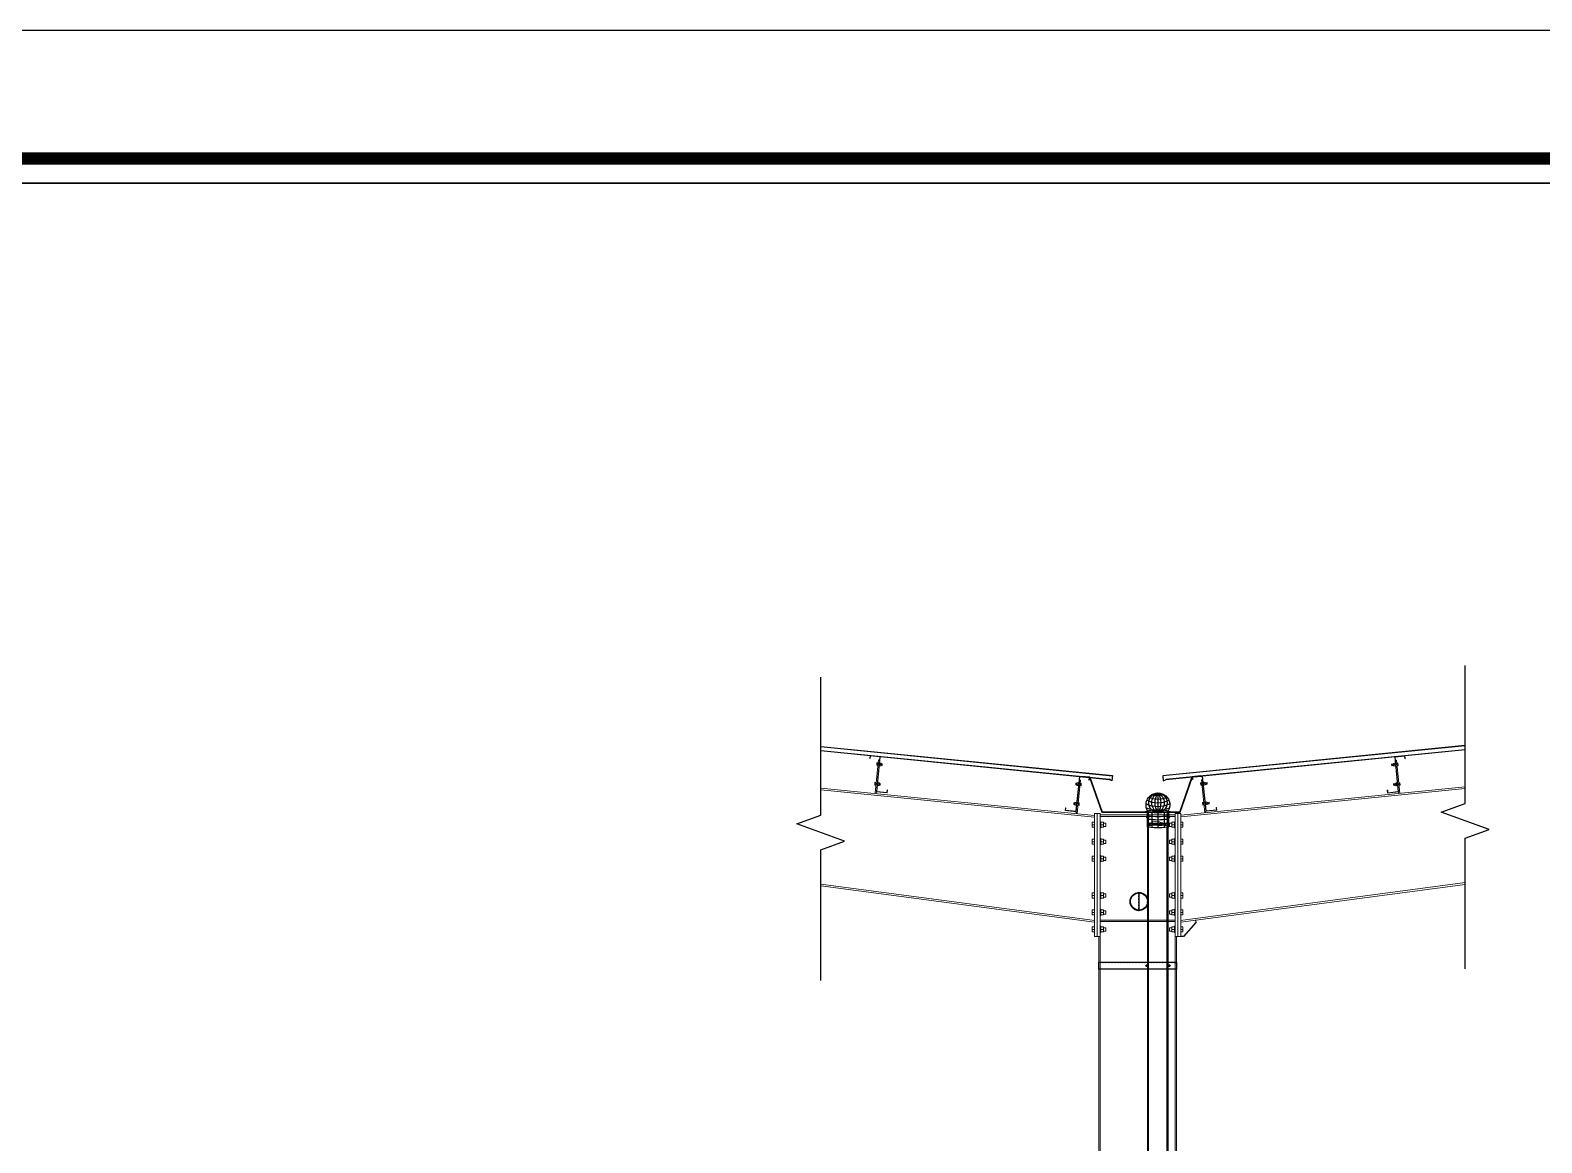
# Model space of a CAD drawing. Header units: inches. Extents: x 1359 to 46357, y -3807 to 191.
# Drawn here: x 24066.3 to 24173.2, y -768 to -689.3 of the extents above; entities that cross this region are included whole.
import ezdxf
from ezdxf.enums import TextEntityAlignment as Align

# ---------------------------------------------------------------- set-up
doc = ezdxf.new("R2010")
doc.units = ezdxf.units.IN
doc.header["$MEASUREMENT"] = 0
doc.linetypes.add('DASHED2', pattern=[9.525, 6.35, -3.175])
doc.linetypes.add('HIDDEN', pattern=[0.375, 0.25, -0.125])
for name, color, linetype in [('2', 2, 'Continuous'), ('3', 3, 'Continuous'), ('CAUTAO', 7, 'Continuous'), ('DASHED', 8, 'DASHED2'), ('DOWNPOUT', 52, 'Continuous'), ('flashing', 6, 'Continuous'), ('ROOFING', 4, 'Continuous'), ('STRUCTURE', 1, 'Continuous')]:
    doc.layers.add(name, color=color, linetype=linetype)
for name, color, linetype, lineweight in [('Bolt', 1, 'Continuous', 0), ('Part', 1, 'Continuous', 0), ('S-STEEL-BEAM', 3, 'Continuous', 0)]:
    doc.layers.add(name, color=color, linetype=linetype, lineweight=lineweight)
doc.styles.add('ST4', font='VHARIALN.TTF')
pattern_1 = [(135, (20743.3440394, 1322.205646), (0.00265165043, 0.00265165043), [])]

# ---------------------------------------------------------------- blocks, each defined once
blk = doc.blocks.new('A2SBCVN-D')
at = {"layer": '2', "color": 157, "linetype": 'Continuous'}
blk.add_lwpolyline([(0, 420), (594, 420), (594, 0), (0, 0)], close=True, dxfattribs=at)
at = {"layer": '2', "color": 167, "linetype": 'Continuous', "const_width": 0.871}
blk.add_lwpolyline([(10.59, 9.07), (583.41, 9.07), (583.41, 410.93), (10.59, 410.93)], close=True, dxfattribs=at)
at = {"layer": '2', "color": 147, "linetype": 'Continuous'}
blk.add_lwpolyline([(12.33, 10.81), (581.67, 10.81), (581.67, 409.19), (12.33, 409.19)], close=True, dxfattribs=at)
at = {"layer": '3', "ltscale": 0.5, "style": 'ST4'}
for tag, p in [('TENBANVE', (551.34, 319.39)), ('STT', (569.26, 24.56))]:
    blk.add_attdef(tag, text='', height=3, dxfattribs=at).set_placement(p, align=Align.MIDDLE_CENTER)
blk = doc.blocks.new('*A477')
at = {"layer": 'S-STEEL-BEAM', "color": 2, "linetype": 'Continuous', "lineweight": 0}
for p, q in [((362.962, 335.068), (362.972, 335.167)), ((362.972, 335.167), (363.33, 335.131)), ((362.983, 335.153), (362.975, 335.066)), ((363.317, 335.12), (362.983, 335.153)), ((363.33, 335.131), (363.207, 333.9)), ((362.975, 335.066), (362.962, 335.068)), ((363.194, 333.889), (363.317, 335.12)), ((363.194, 333.889), (363.582, 333.85)), ((363.207, 333.9), (363.57, 333.864)), ((363.57, 333.864), (363.579, 333.951)), ((363.579, 333.951), (363.592, 333.949)), ((363.582, 333.85), (363.592, 333.949))]:
    blk.add_line(p, q, dxfattribs=at)
blk = doc.blocks.new('*A487')
at = {"layer": 'Bolt', "color": 7, "linetype": 'Continuous', "lineweight": 0}
for p, q in [((381.411, 334.874), (381.486, 334.881)), ((381.411, 334.874), (381.417, 334.814)), ((381.417, 334.814), (381.492, 334.822)), ((381.534, 334.904), (381.484, 334.899)), ((381.484, 334.899), (381.494, 334.804)), ((381.489, 334.852), (381.539, 334.857)), ((381.494, 334.804), (381.543, 334.809)), ((381.533, 334.916), (381.545, 334.918)), ((381.533, 334.916), (381.545, 334.797)), ((381.545, 334.797), (381.557, 334.798)), ((381.481, 334.177), (381.555, 334.185)), ((381.481, 334.177), (381.487, 334.118)), ((381.487, 334.118), (381.561, 334.125)), ((381.603, 334.207), (381.554, 334.202)), ((381.554, 334.202), (381.563, 334.108)), ((381.558, 334.155), (381.608, 334.16)), ((381.563, 334.108), (381.613, 334.113)), ((381.602, 334.22), (381.615, 334.221)), ((381.602, 334.22), (381.614, 334.1)), ((381.614, 334.1), (381.627, 334.102))]:
    blk.add_line(p, q, dxfattribs=at)
blk = doc.blocks.new('*A488')
at = {"layer": 'S-STEEL-BEAM', "color": 2, "linetype": 'Continuous', "lineweight": 0}
for p, q in [((363.266, 335.012), (363.149, 333.845)), ((363.306, 335.008), (363.266, 335.012)), ((363.189, 333.841), (363.194, 333.889))]:
    blk.add_line(p, q, dxfattribs=at)
blk = doc.blocks.new('*A489')
at = {"layer": 'Bolt', "color": 7, "linetype": 'Continuous', "lineweight": 0}
for p, q in [((374.751, 334.238), (374.764, 334.239)), ((374.763, 334.119), (374.776, 334.12)), ((374.764, 334.239), (374.776, 334.12)), ((374.765, 334.227), (374.815, 334.232)), ((374.77, 334.18), (374.82, 334.185)), ((374.775, 334.132), (374.824, 334.137)), ((374.815, 334.232), (374.824, 334.137)), ((374.817, 334.214), (374.891, 334.222)), ((374.823, 334.155), (374.897, 334.162)), ((374.897, 334.166), (374.891, 334.222)), ((374.897, 334.162), (374.897, 334.166)), ((374.821, 333.542), (374.833, 333.543)), ((374.833, 333.543), (374.845, 333.423)), ((374.835, 333.53), (374.884, 333.535)), ((374.884, 333.535), (374.894, 333.441)), ((374.833, 333.422), (374.845, 333.423)), ((374.839, 333.483), (374.889, 333.488)), ((374.844, 333.436), (374.894, 333.441)), ((374.886, 333.518), (374.961, 333.525)), ((374.892, 333.458), (374.967, 333.466)), ((374.966, 333.47), (374.961, 333.525)), ((374.967, 333.466), (374.966, 333.47))]:
    blk.add_line(p, q, dxfattribs=at)
blk = doc.blocks.new('*A490')
at = {"layer": 'Bolt', "color": 7, "linetype": 'Continuous', "lineweight": 0}
for p, q in [((381.575, 334.208), (381.614, 334.212)), ((381.577, 334.189), (381.575, 334.208)), ((381.616, 334.193), (381.577, 334.189)), ((381.577, 334.189), (381.582, 334.138)), ((381.582, 334.138), (381.621, 334.142)), ((381.582, 334.138), (381.585, 334.106)), ((381.585, 334.106), (381.624, 334.11)), ((381.613, 334.22), (381.614, 334.216)), ((381.613, 334.22), (381.615, 334.22)), ((381.614, 334.216), (381.615, 334.198)), ((381.615, 334.198), (381.618, 334.169)), ((381.618, 334.169), (381.621, 334.139)), ((381.621, 334.139), (381.624, 334.114)), ((381.624, 334.114), (381.625, 334.102)), ((381.625, 334.102), (381.627, 334.102))]:
    blk.add_line(p, q, dxfattribs=at)
blk = doc.blocks.new('*A491')
at = {"layer": 'Bolt', "color": 7, "linetype": 'Continuous', "lineweight": 0}
for p, q in [((370.251, 334.193), (370.245, 334.133)), ((370.245, 334.133), (370.28, 334.13)), ((370.251, 334.193), (370.286, 334.189)), ((370.278, 334.112), (370.288, 334.207)), ((370.278, 334.112), (370.328, 334.107)), ((370.283, 334.16), (370.333, 334.155)), ((370.288, 334.207), (370.338, 334.202)), ((370.339, 334.214), (370.327, 334.095)), ((370.327, 334.095), (370.339, 334.094)), ((370.339, 334.214), (370.351, 334.213)), ((370.393, 334.103), (370.433, 334.099)), ((370.398, 334.148), (370.437, 334.144)), ((370.402, 334.193), (370.442, 334.189)), ((370.442, 334.189), (370.433, 334.099)), ((370.182, 333.496), (370.176, 333.437)), ((370.176, 333.437), (370.211, 333.433)), ((370.182, 333.496), (370.217, 333.493)), ((370.209, 333.416), (370.218, 333.51)), ((370.209, 333.416), (370.259, 333.411)), ((370.214, 333.463), (370.263, 333.458)), ((370.218, 333.51), (370.268, 333.505)), ((370.269, 333.518), (370.257, 333.398)), ((370.257, 333.398), (370.27, 333.397)), ((370.269, 333.518), (370.282, 333.517)), ((370.324, 333.407), (370.363, 333.403)), ((370.328, 333.452), (370.367, 333.448)), ((370.332, 333.496), (370.372, 333.492)), ((370.372, 333.492), (370.363, 333.403))]:
    blk.add_line(p, q, dxfattribs=at)
blk = doc.blocks.new('*A495')
at = {"layer": 'S-STEEL-BEAM', "color": 2, "linetype": 'Continuous', "lineweight": 0}
for p, q in [((370.296, 333.131), (370.413, 334.297)), ((370.373, 334.301), (370.413, 334.297)), ((370.256, 333.135), (370.261, 333.182))]:
    blk.add_line(p, q, dxfattribs=at)
blk = doc.blocks.new('*A497')
at = {"layer": 'Bolt', "color": 7, "linetype": 'Continuous', "lineweight": 0}
for p, q in [((363.207, 334.822), (363.216, 334.912)), ((363.246, 334.818), (363.207, 334.822)), ((363.211, 334.867), (363.251, 334.863)), ((363.216, 334.912), (363.255, 334.908)), ((363.297, 334.798), (363.31, 334.797)), ((363.309, 334.917), (363.321, 334.916)), ((363.321, 334.916), (363.31, 334.797)), ((363.311, 334.809), (363.361, 334.804)), ((363.315, 334.856), (363.365, 334.851)), ((363.37, 334.899), (363.32, 334.904)), ((363.361, 334.804), (363.37, 334.899)), ((363.362, 334.822), (363.397, 334.818)), ((363.368, 334.881), (363.403, 334.878)), ((363.397, 334.822), (363.403, 334.878)), ((363.397, 334.818), (363.397, 334.822)), ((363.137, 334.125), (363.146, 334.215)), ((363.177, 334.122), (363.137, 334.125)), ((363.142, 334.17), (363.181, 334.166)), ((363.146, 334.215), (363.186, 334.211)), ((363.227, 334.101), (363.24, 334.1)), ((363.239, 334.221), (363.252, 334.22)), ((363.252, 334.22), (363.24, 334.1)), ((363.241, 334.113), (363.291, 334.108)), ((363.246, 334.16), (363.296, 334.155)), ((363.3, 334.202), (363.251, 334.207)), ((363.291, 334.108), (363.3, 334.202)), ((363.293, 334.125), (363.327, 334.122)), ((363.299, 334.185), (363.333, 334.181)), ((363.327, 334.122), (363.328, 334.126)), ((363.328, 334.126), (363.333, 334.181))]:
    blk.add_line(p, q, dxfattribs=at)
blk = doc.blocks.new('*A502')
at = {"layer": 'Bolt', "color": 7, "linetype": 'Continuous', "lineweight": 0}
for p, q in [((381.451, 334.878), (381.486, 334.881)), ((381.451, 334.878), (381.457, 334.818)), ((381.457, 334.818), (381.492, 334.822)), ((381.484, 334.899), (381.534, 334.904)), ((381.494, 334.804), (381.484, 334.899)), ((381.489, 334.852), (381.539, 334.857)), ((381.494, 334.804), (381.543, 334.809)), ((381.533, 334.916), (381.545, 334.918)), ((381.533, 334.916), (381.545, 334.797)), ((381.545, 334.797), (381.557, 334.798)), ((381.599, 334.908), (381.638, 334.912)), ((381.603, 334.863), (381.643, 334.867)), ((381.608, 334.818), (381.647, 334.822)), ((381.638, 334.912), (381.647, 334.822)), ((381.521, 334.181), (381.555, 334.185)), ((381.521, 334.181), (381.527, 334.122)), ((381.527, 334.122), (381.561, 334.125)), ((381.554, 334.202), (381.603, 334.207)), ((381.563, 334.108), (381.554, 334.202)), ((381.558, 334.155), (381.608, 334.16)), ((381.563, 334.108), (381.613, 334.113)), ((381.602, 334.22), (381.615, 334.221)), ((381.602, 334.22), (381.614, 334.1)), ((381.614, 334.1), (381.627, 334.102)), ((381.668, 334.211), (381.708, 334.215)), ((381.673, 334.166), (381.712, 334.17)), ((381.677, 334.122), (381.717, 334.126)), ((381.708, 334.215), (381.717, 334.126))]:
    blk.add_line(p, q, dxfattribs=at)
blk = doc.blocks.new('*A504')
at = {"layer": 'Bolt', "color": 7, "linetype": 'Continuous', "lineweight": 0}
for p, q in [((373.558, 332.779), (373.558, 332.659)), ((373.558, 332.779), (373.643, 332.779)), ((373.558, 332.659), (373.643, 332.659)), ((373.643, 332.809), (373.643, 332.629)), ((373.643, 332.809), (373.738, 332.809)), ((373.643, 332.719), (373.738, 332.719)), ((373.643, 332.629), (373.738, 332.629)), ((373.738, 332.829), (373.738, 332.609)), ((373.738, 332.829), (373.758, 332.829)), ((373.738, 332.609), (373.758, 332.609)), ((373.958, 332.809), (374.037, 332.809)), ((373.958, 332.719), (374.037, 332.719)), ((373.958, 332.629), (374.037, 332.629)), ((374.037, 332.809), (374.037, 332.629)), ((373.558, 332.179), (373.558, 332.059)), ((373.558, 332.179), (373.643, 332.179)), ((373.558, 332.059), (373.643, 332.059)), ((373.643, 332.209), (373.643, 332.029)), ((373.643, 332.209), (373.738, 332.209)), ((373.643, 332.119), (373.738, 332.119)), ((373.643, 332.029), (373.738, 332.029)), ((373.738, 332.229), (373.738, 332.009)), ((373.738, 332.229), (373.758, 332.229)), ((373.738, 332.009), (373.758, 332.009)), ((373.958, 332.209), (374.037, 332.209)), ((373.958, 332.119), (374.037, 332.119)), ((373.958, 332.029), (374.037, 332.029)), ((374.037, 332.209), (374.037, 332.029)), ((373.558, 331.579), (373.558, 331.459)), ((373.558, 331.579), (373.643, 331.579)), ((373.558, 331.459), (373.643, 331.459)), ((373.643, 331.609), (373.643, 331.429)), ((373.643, 331.609), (373.738, 331.609)), ((373.643, 331.519), (373.738, 331.519)), ((373.643, 331.429), (373.738, 331.429)), ((373.738, 331.629), (373.738, 331.409)), ((373.738, 331.629), (373.758, 331.629)), ((373.738, 331.409), (373.758, 331.409)), ((373.958, 331.609), (374.037, 331.609)), ((373.958, 331.519), (374.037, 331.519)), ((373.958, 331.429), (374.037, 331.429)), ((374.037, 331.609), (374.037, 331.429)), ((373.738, 330.329), (373.738, 330.109)), ((373.738, 330.329), (373.758, 330.329)), ((373.558, 330.279), (373.558, 330.159)), ((373.558, 330.279), (373.643, 330.279)), ((373.558, 330.159), (373.643, 330.159)), ((373.643, 330.309), (373.643, 330.129)), ((373.643, 330.309), (373.738, 330.309)), ((373.643, 330.219), (373.738, 330.219)), ((373.643, 330.129), (373.738, 330.129)), ((373.738, 330.109), (373.758, 330.109)), ((373.958, 330.309), (374.037, 330.309)), ((373.958, 330.219), (374.037, 330.219)), ((373.958, 330.129), (374.037, 330.129)), ((374.037, 330.309), (374.037, 330.129)), ((373.558, 329.679), (373.558, 329.559)), ((373.558, 329.679), (373.643, 329.679)), ((373.558, 329.559), (373.643, 329.559)), ((373.643, 329.709), (373.643, 329.529)), ((373.643, 329.709), (373.738, 329.709)), ((373.643, 329.619), (373.738, 329.619)), ((373.643, 329.529), (373.738, 329.529)), ((373.738, 329.729), (373.738, 329.509)), ((373.738, 329.729), (373.758, 329.729)), ((373.738, 329.509), (373.758, 329.509)), ((373.958, 329.709), (374.037, 329.709)), ((373.958, 329.619), (374.037, 329.619)), ((373.958, 329.529), (374.037, 329.529)), ((374.037, 329.709), (374.037, 329.529)), ((373.558, 329.079), (373.558, 328.959)), ((373.558, 329.079), (373.643, 329.079)), ((373.558, 328.959), (373.643, 328.959)), ((373.643, 329.109), (373.643, 328.929)), ((373.643, 329.109), (373.738, 329.109)), ((373.643, 329.019), (373.738, 329.019)), ((373.643, 328.929), (373.738, 328.929)), ((373.738, 329.129), (373.738, 328.909)), ((373.738, 329.129), (373.758, 329.129)), ((373.738, 328.909), (373.758, 328.909)), ((373.958, 329.109), (374.037, 329.109)), ((373.958, 329.019), (374.037, 329.019)), ((373.958, 328.929), (374.037, 328.929)), ((374.037, 329.109), (374.037, 328.929))]:
    blk.add_line(p, q, dxfattribs=at)
blk = doc.blocks.new('*A505')
at = {"layer": 'S-STEEL-BEAM', "color": 2, "linetype": 'Continuous', "lineweight": 0}
for p, q in [((373.758, 333.065), (371.108, 333.065)), ((371.108, 333.065), (371.108, 333.015)), ((373.758, 333.015), (371.108, 333.015)), ((373.758, 333.065), (373.758, 333.015))]:
    blk.add_line(p, q, dxfattribs=at)
blk = doc.blocks.new('*A506')
at = {"layer": 'S-STEEL-BEAM', "color": 2, "linetype": 'Continuous', "lineweight": 0}
for p, q in [((374.73, 334.326), (374.69, 334.322)), ((374.69, 334.322), (374.807, 333.154)), ((374.847, 333.158), (374.842, 333.207))]:
    blk.add_line(p, q, dxfattribs=at)
blk = doc.blocks.new('*A507')
at = {"layer": 'Bolt', "color": 7, "linetype": 'Continuous', "lineweight": 0}
for p, q in [((374.661, 334.214), (374.701, 334.218)), ((374.67, 334.124), (374.661, 334.214)), ((374.666, 334.169), (374.705, 334.173)), ((374.71, 334.128), (374.67, 334.124)), ((374.751, 334.238), (374.764, 334.239)), ((374.763, 334.119), (374.776, 334.12)), ((374.764, 334.239), (374.776, 334.12)), ((374.815, 334.232), (374.765, 334.227)), ((374.77, 334.18), (374.82, 334.185)), ((374.775, 334.132), (374.824, 334.137)), ((374.824, 334.137), (374.815, 334.232)), ((374.817, 334.214), (374.851, 334.218)), ((374.823, 334.155), (374.857, 334.158)), ((374.857, 334.162), (374.851, 334.218)), ((374.857, 334.158), (374.857, 334.162)), ((374.821, 333.542), (374.833, 333.543)), ((374.833, 333.543), (374.845, 333.423)), ((374.884, 333.535), (374.835, 333.53)), ((374.894, 333.441), (374.884, 333.535)), ((374.731, 333.517), (374.77, 333.521)), ((374.74, 333.428), (374.731, 333.517)), ((374.735, 333.473), (374.775, 333.477)), ((374.779, 333.432), (374.74, 333.428)), ((374.833, 333.422), (374.845, 333.423)), ((374.839, 333.483), (374.889, 333.488)), ((374.844, 333.436), (374.894, 333.441)), ((374.886, 333.518), (374.921, 333.521)), ((374.892, 333.458), (374.927, 333.462)), ((374.927, 333.466), (374.921, 333.521)), ((374.927, 333.462), (374.927, 333.466))]:
    blk.add_line(p, q, dxfattribs=at)
blk = doc.blocks.new('*A508')
at = {"layer": 'S-STEEL-BEAM', "color": 2, "linetype": 'Continuous', "lineweight": 0}
for p, q in [((373.858, 328.769), (373.858, 333.119)), ((373.858, 333.119), (373.958, 333.119)), ((373.958, 328.769), (373.958, 333.119)), ((373.858, 328.769), (373.958, 328.769))]:
    blk.add_line(p, q, dxfattribs=at)
blk = doc.blocks.new('*A509')
at = {"layer": 'S-STEEL-BEAM', "color": 2, "linetype": 'Continuous', "lineweight": 0}
for p, q in [((371.008, 328.769), (371.008, 333.119)), ((371.008, 333.119), (371.108, 333.119)), ((371.108, 328.769), (371.108, 333.119)), ((371.008, 328.769), (371.108, 328.769))]:
    blk.add_line(p, q, dxfattribs=at)
blk = doc.blocks.new('*A510')
at = {"layer": 'Bolt', "color": 7, "linetype": 'Continuous', "lineweight": 0}
for p, q in [((370.829, 332.809), (370.908, 332.809)), ((370.829, 332.809), (370.829, 332.629)), ((370.829, 332.719), (370.908, 332.719)), ((370.829, 332.629), (370.908, 332.629)), ((371.108, 332.829), (371.128, 332.829)), ((371.108, 332.609), (371.128, 332.609)), ((371.128, 332.829), (371.128, 332.609)), ((371.128, 332.809), (371.223, 332.809)), ((371.128, 332.719), (371.223, 332.719)), ((371.223, 332.629), (371.128, 332.629)), ((371.223, 332.809), (371.223, 332.629)), ((371.223, 332.779), (371.308, 332.779)), ((371.223, 332.659), (371.308, 332.659)), ((371.308, 332.779), (371.308, 332.659)), ((370.829, 332.209), (370.908, 332.209)), ((370.829, 332.209), (370.829, 332.029)), ((370.829, 332.119), (370.908, 332.119)), ((370.829, 332.029), (370.908, 332.029)), ((371.108, 332.229), (371.128, 332.229)), ((371.108, 332.009), (371.128, 332.009)), ((371.128, 332.229), (371.128, 332.009)), ((371.128, 332.209), (371.223, 332.209)), ((371.128, 332.119), (371.223, 332.119)), ((371.223, 332.029), (371.128, 332.029)), ((371.223, 332.209), (371.223, 332.029)), ((371.223, 332.179), (371.308, 332.179)), ((371.223, 332.059), (371.308, 332.059)), ((371.308, 332.179), (371.308, 332.059)), ((370.829, 331.609), (370.908, 331.609)), ((370.829, 331.609), (370.829, 331.429)), ((370.829, 331.519), (370.908, 331.519)), ((370.829, 331.429), (370.908, 331.429)), ((371.108, 331.629), (371.128, 331.629)), ((371.108, 331.409), (371.128, 331.409)), ((371.128, 331.629), (371.128, 331.409)), ((371.128, 331.609), (371.223, 331.609)), ((371.128, 331.519), (371.223, 331.519)), ((371.223, 331.429), (371.128, 331.429)), ((371.223, 331.609), (371.223, 331.429)), ((371.223, 331.579), (371.308, 331.579)), ((371.223, 331.459), (371.308, 331.459)), ((371.308, 331.579), (371.308, 331.459)), ((371.108, 330.329), (371.128, 330.329)), ((371.128, 330.329), (371.128, 330.109)), ((370.829, 330.309), (370.908, 330.309)), ((370.829, 330.309), (370.829, 330.129)), ((370.829, 330.219), (370.908, 330.219)), ((370.829, 330.129), (370.908, 330.129)), ((371.108, 330.109), (371.128, 330.109)), ((371.128, 330.309), (371.223, 330.309)), ((371.128, 330.219), (371.223, 330.219)), ((371.223, 330.129), (371.128, 330.129)), ((371.223, 330.309), (371.223, 330.129)), ((371.223, 330.279), (371.308, 330.279)), ((371.223, 330.159), (371.308, 330.159)), ((371.308, 330.279), (371.308, 330.159)), ((370.829, 329.709), (370.908, 329.709)), ((370.829, 329.709), (370.829, 329.529)), ((370.829, 329.619), (370.908, 329.619)), ((370.829, 329.529), (370.908, 329.529)), ((371.108, 329.729), (371.128, 329.729)), ((371.108, 329.509), (371.128, 329.509)), ((371.128, 329.729), (371.128, 329.509)), ((371.128, 329.709), (371.223, 329.709)), ((371.128, 329.619), (371.223, 329.619)), ((371.223, 329.529), (371.128, 329.529)), ((371.223, 329.709), (371.223, 329.529)), ((371.223, 329.679), (371.308, 329.679)), ((371.223, 329.559), (371.308, 329.559)), ((371.308, 329.679), (371.308, 329.559)), ((370.829, 329.109), (370.908, 329.109)), ((370.829, 329.109), (370.829, 328.929)), ((370.829, 329.019), (370.908, 329.019)), ((370.829, 328.929), (370.908, 328.929)), ((371.108, 329.129), (371.128, 329.129)), ((371.108, 328.909), (371.128, 328.909)), ((371.128, 329.129), (371.128, 328.909)), ((371.128, 329.109), (371.223, 329.109)), ((371.128, 329.019), (371.223, 329.019)), ((371.223, 328.929), (371.128, 328.929)), ((371.223, 329.109), (371.223, 328.929)), ((371.223, 329.079), (371.308, 329.079)), ((371.223, 328.959), (371.308, 328.959)), ((371.308, 329.079), (371.308, 328.959))]:
    blk.add_line(p, q, dxfattribs=at)
blk = doc.blocks.new('*A512')
at = {"layer": 'S-STEEL-BEAM', "color": 2, "linetype": 'Continuous', "lineweight": 0}
for p, q in [((370.908, 328.769), (370.908, 333.119)), ((370.908, 333.119), (371.008, 333.119)), ((371.008, 328.769), (371.008, 333.119)), ((370.908, 328.769), (371.008, 328.769))]:
    blk.add_line(p, q, dxfattribs=at)
blk = doc.blocks.new('*A516')
at = {"layer": 'S-STEEL-BEAM', "color": 2, "linetype": 'Continuous', "lineweight": 0}
for p, q in [((381.548, 335.008), (381.588, 335.012)), ((381.705, 333.844), (381.588, 335.012)), ((381.665, 333.84), (381.66, 333.889))]:
    blk.add_line(p, q, dxfattribs=at)
blk = doc.blocks.new('*A520')
at = {"layer": 'S-STEEL-BEAM', "color": 2, "linetype": 'Continuous', "lineweight": 0}
for p, q in [((373.808, 328.769), (373.758, 328.769)), ((373.758, 328.769), (373.758, 316.326)), ((373.808, 328.769), (373.808, 316.326)), ((373.808, 316.326), (373.758, 316.326))]:
    blk.add_line(p, q, dxfattribs=at)
blk = doc.blocks.new('*A521')
at = {"layer": 'S-STEEL-BEAM', "color": 2, "linetype": 'Continuous', "lineweight": 0}
for p, q in [((370.25, 333.196), (370.373, 334.427)), ((370.261, 333.182), (370.384, 334.413)), ((370.373, 334.427), (370.731, 334.391)), ((370.717, 334.38), (370.384, 334.413)), ((370.709, 334.293), (370.717, 334.38)), ((370.721, 334.292), (370.709, 334.293)), ((370.731, 334.391), (370.721, 334.292)), ((369.873, 333.221), (369.883, 333.32)), ((370.261, 333.182), (369.873, 333.221)), ((369.883, 333.32), (369.895, 333.319)), ((369.895, 333.319), (369.886, 333.232)), ((369.886, 333.232), (370.25, 333.196))]:
    blk.add_line(p, q, dxfattribs=at)
blk = doc.blocks.new('*A523')
at = {"layer": 'S-STEEL-BEAM', "color": 2, "linetype": 'Continuous', "lineweight": 0}
for p, q in [((373.758, 328.769), (373.758, 333.119)), ((373.758, 333.119), (373.858, 333.119)), ((373.858, 328.769), (373.858, 333.119)), ((373.758, 328.769), (373.858, 328.769))]:
    blk.add_line(p, q, dxfattribs=at)
blk = doc.blocks.new('*A527')
at = {"layer": 'S-STEEL-BEAM', "color": 2, "linetype": 'Continuous', "lineweight": 0}
for p, q in [((371.108, 329.3), (371.108, 329.35)), ((371.108, 329.35), (373.758, 329.35)), ((371.108, 329.3), (373.758, 329.3)), ((373.758, 329.3), (373.758, 329.35))]:
    blk.add_line(p, q, dxfattribs=at)
blk = doc.blocks.new('*A530')
at = {"layer": 'S-STEEL-BEAM', "color": 2, "linetype": 'Continuous', "lineweight": 0}
for p, q in [((381.524, 335.131), (381.882, 335.167)), ((381.647, 333.9), (381.524, 335.131)), ((381.871, 335.154), (381.537, 335.12)), ((381.879, 335.067), (381.871, 335.154)), ((381.882, 335.167), (381.892, 335.068)), ((381.66, 333.889), (381.537, 335.12)), ((381.892, 335.068), (381.879, 335.067)), ((381.262, 333.95), (381.275, 333.951)), ((381.272, 333.85), (381.262, 333.95)), ((381.66, 333.889), (381.272, 333.85)), ((381.275, 333.951), (381.284, 333.864)), ((381.284, 333.864), (381.647, 333.9))]:
    blk.add_line(p, q, dxfattribs=at)
blk = doc.blocks.new('*A536')
at = {"layer": 'S-STEEL-BEAM', "color": 2, "linetype": 'Continuous', "lineweight": 0}
for p, q in [((371.108, 328.769), (371.058, 328.769)), ((371.058, 328.769), (371.058, 316.326)), ((371.108, 328.769), (371.108, 316.326)), ((371.108, 316.326), (371.058, 316.326))]:
    blk.add_line(p, q, dxfattribs=at)
blk = doc.blocks.new('*A539')
at = {"layer": 'S-STEEL-BEAM', "color": 2, "linetype": 'Continuous', "lineweight": 0}
for p, q in [((374.728, 334.452), (374.37, 334.416)), ((374.37, 334.416), (374.38, 334.317)), ((374.38, 334.317), (374.39, 334.317)), ((374.381, 334.408), (374.72, 334.441)), ((374.39, 334.317), (374.381, 334.408)), ((374.72, 334.441), (374.843, 333.207)), ((374.852, 333.218), (374.728, 334.452)), ((374.843, 333.207), (375.231, 333.246)), ((375.221, 333.254), (374.852, 333.218)), ((375.222, 333.345), (375.212, 333.345)), ((375.212, 333.345), (375.221, 333.254)), ((375.231, 333.246), (375.222, 333.345))]:
    blk.add_line(p, q, dxfattribs=at)
blk = doc.blocks.new('*A541')
at = {"layer": 'S-STEEL-BEAM', "color": 2, "linetype": 'Continuous', "lineweight": 0}
for p, q in [((381.883, 335.167), (381.525, 335.132)), ((381.525, 335.132), (381.649, 333.897)), ((381.535, 335.123), (381.875, 335.157)), ((381.875, 335.157), (381.884, 335.067)), ((381.893, 335.068), (381.883, 335.167)), ((381.659, 333.889), (381.535, 335.123)), ((381.884, 335.067), (381.893, 335.068)), ((381.27, 333.95), (381.261, 333.949)), ((381.261, 333.949), (381.271, 333.85)), ((381.279, 333.86), (381.27, 333.95)), ((381.271, 333.85), (381.659, 333.889)), ((381.649, 333.897), (381.279, 333.86))]:
    blk.add_line(p, q, dxfattribs=at)
blk = doc.blocks.new('D90-90')
at = {"layer": 'ROOFING', "color": 254}
for p, q in [((-296909.8, -76158.4), (-296964.3, -76158.4)), ((-296909.8, -76158.4), (-296909.8, -76256.9)), ((-297059.3, -76253.4), (-297059.3, -76307.9)), ((-296909.8, -76256.9), (-296960.8, -76256.9)), ((-296960.8, -76256.9), (-296960.8, -76307.9)), ((-297059.3, -76307.9), (-296960.8, -76307.9))]:
    blk.add_line(p, q, dxfattribs=at)
at = {"layer": 'ROOFING', "color": 254, "linetype": 'HIDDEN'}
for p, q in [((-296909.8, -76160.6), (-296964.3, -76160.6)), ((-296959.7, -76254.7), (-296959.7, -76160.6)), ((-297057.1, -76253.4), (-297057.1, -76307.9)), ((-296963, -76257.5), (-297057.1, -76257.5)), ((-296909.8, -76254.7), (-296963, -76254.7)), ((-296963, -76254.7), (-296963, -76307.9))]:
    blk.add_line(p, q, dxfattribs=at)
at = {"layer": 'ROOFING', "color": 254}
blk.add_arc((-296964.3, -76253.4), 95, 90, 180, dxfattribs=at)
at = {"layer": 'ROOFING', "color": 254, "linetype": 'HIDDEN'}
blk.add_arc((-296964.3, -76253.4), 92.8, 90, 180, dxfattribs=at)
blk = doc.blocks.new('PHEU THU NUOC')
at = {"color": 8}
blk.add_line((312268.7, -34593.7), (312298.1, -34593.7), dxfattribs=at)
for points in [[(312268.7, -34613.6), (312268.7, -34593.7), (312264, -34593.7), (312264, -34593.9), (312268.4, -34593.9), (312268.4, -34613.9)], [(312298.1, -34611.7), (312298.1, -34593.7), (312301.7, -34593.7), (312301.7, -34593.9), (312298.3, -34593.9), (312298.3, -34611.8)]]:
    blk.add_lwpolyline(points, dxfattribs=at)
blk.add_open_spline([(312268.4, -34613.9), (312273.1, -34608.5), (312281.2, -34607.7), (312290.8, -34610.5), (312296.7, -34611.3), (312298.3, -34611.5)], degree=3, knots=[0, 0, 0, 0, 20.015853, 34.788778, 40.675458, 40.675458, 40.675458, 40.675458], dxfattribs=at)
blk.add_spline([(312298.3, -34611.5), (312285.7, -34614.5), (312279.2, -34613.8), (312268.4, -34613.9)], degree=3, dxfattribs=at)
blk = doc.blocks.new('Short_Self_drilling')
at = {"layer": 'STRUCTURE', "color": 1, "linetype": 'Continuous'}
for p, q in [((6, 2), (-6, 2)), ((5, 4), (-5, 4)), ((-3, 3), (-5, 3)), ((3, 7), (-3, 7)), ((-3, 4), (-3, 7)), ((3, 3), (-3, 3)), ((-2, 3), (-2, 3)), ((6, 0), (0, 0)), ((2, 3), (2, 3)), ((2, -1), (2, 0)), ((3, 4), (3, 7)), ((5, 3), (3, 3)), ((3, -1), (-3, 0)), ((3, -3), (-3, -2)), ((3, -4), (-3, -3)), ((3, -6), (-3, -5)), ((3, -7), (-3, -6)), ((-2, -8), (-3, -8)), ((-2, -1), (-2, -1)), ((-2, -3), (-2, -2)), ((-2, -4), (-2, -4)), ((-2, -6), (-2, -5)), ((-2, -7), (-2, -7)), ((-2, -12), (-2, -8)), ((3, -9), (-1, -8)), ((2, -2), (2, -2)), ((2, -4), (2, -3)), ((2, -5), (2, -5)), ((2, -7), (2, -6)), ((2, -8), (2, -8)), ((2, -12), (2, -9))]:
    blk.add_line(p, q, dxfattribs=at)
blk.add_lwpolyline([(6, 1), (6, 2), (2, 3), (-2, 3), (-6, 2), (-6, 1)], close=True, dxfattribs=at)
for points in [[(-6, 1, -0.088869), (-6, 0), (0, 0)], [(0, 4), (0, 6, 0.338878), (-3, 6), (-3, 4)], [(3, 4), (3, 6, 0.338878), (0, 6), (0, 4)], [(0, -14), (-1, -12, -0.148657), (-1, -11), (-2, -8, -0.815006), (-1, -8, 0.150833), (-1, -9)], [(2, -12), (0, -14, -0.333596), (0, -14), (-2, -12)], [(2, -12), (2, -12, 0.52242), (1, -12), (0, -14)]]:
    blk.add_lwpolyline(points, format="xyb", dxfattribs=at)
for points in [[(3, -1), (2, -2), (-2, -1), (-3, 0), (-2, 0)], [(3, -3), (2, -3), (-2, -2), (-3, -2), (-2, -1), (2, -2), (3, -3)], [(3, -4), (2, -5), (-2, -4), (-3, -3), (-2, -3), (2, -4), (3, -4)], [(3, -6), (2, -6), (-2, -5), (-3, -5), (-2, -4), (2, -5), (3, -6)], [(3, -7), (2, -8), (-2, -7), (-3, -6), (-2, -6), (2, -7), (3, -7)], [(-2, -9), (-2, -8), (-3, -8), (-2, -7), (-2, -8)], [(-1, 0), (2, -1), (3, -1)], [(-1, -8), (2, -8), (3, -9)], [(3, -9), (2, -9), (-1, -9)]]:
    blk.add_lwpolyline(points, dxfattribs=at)
for centre, radius, start, end in [((-5, 3), 0.455, 109.7949, 250.2674), ((-3, 7), 0.429, 90.0311, 180.0311), ((3, 7), 0.429, 0.0311, 90.0311), ((5, 3), 0.435, 279.7276, 80.3347), ((10, 0), 3.74, 162.2963, 182.6103)]:
    blk.add_arc(centre, radius, start, end, dxfattribs=at)
blk = doc.blocks.new('RIVET')
at = {"color": 8}
for p, q in [((-6.3, 1.7), (-6.7, 0)), ((-6.7, 0), (-6.3, -1.7)), ((-6.3, -1.7), (-6.3, 1.7)), ((-5.7, -2.1), (-5.7, 2.1)), ((-1.5, -2), (-1.5, 2)), ((-1.5, 2), (-0.1, 2)), ((0, 2.1), (0, 3.9)), ((0, -2.1), (0, 2.1)), ((0.1, 4), (0.1, 4)), ((0.2, 3.9), (1.1, 2.2)), ((0.2, -3.9), (0.2, 3.9)), ((1.2, 1.8), (1.2, -1.8)), ((1.5, 1.1), (1.2, 1.1)), ((1.5, -1.1), (1.5, 1.1)), ((-0.1, -2), (-1.5, -2)), ((0, -3.9), (0, -2.1)), ((0.1, -4), (0.1, -4)), ((1.1, -2.2), (0.2, -3.9)), ((1.5, -1.1), (1.2, -1.1))]:
    blk.add_line(p, q, dxfattribs=at)
for centre, radius, start, end in [((-5.5, 1.1), 1.01, 101.56667, 142.23088), ((-4, -0.2), 2.84, 64.63521, 125.23685), ((-1.5, 4.7), 2.74, 240.47832, 268.3625), ((-0.1, 2.1), 0.1, 270, 0), ((0.1, 3.9), 0.1, 90, 180), ((0.1, 3.9), 0.1, 26.56505, 90), ((0.2, 1.8), 1, 0, 26.56505), ((8.6, 1), 7.12, 179.07778, 187.95176), ((9.2, -1), 7.76, 172.41501, 180.55546), ((-5.5, -1.1), 1.01, 217.76912, 258.43333), ((-4, 0.2), 2.84, 234.76315, 295.36479), ((-1.5, -4.7), 2.74, 91.6375, 119.52168), ((-0.1, -2.1), 0.1, 0, 90), ((0.1, -3.9), 0.1, 180, 270), ((0.1, -3.9), 0.1, 270, 333.43495), ((0.2, -1.8), 1, 333.43495, 0)]:
    blk.add_arc(centre, radius, start, end, dxfattribs=at)
blk = doc.blocks.new('A$C074D4DC8')
at = {"color": 9}
for p, q in [((80, 232), (80, 100)), ((13, 108), (13, 8)), ((38, 102), (38, 2)), ((122, 102), (122, 2)), ((147, 108), (147, 8)), ((80, 100), (80, 0))]:
    blk.add_line(p, q, dxfattribs=at)
for centre, radius, start, end in [((80, 152), 80, 326.5995, 213.4005), ((84, 166), 66.2, 93.6886, 266.3114), ((80, 319), 130, 241.9999, 298.0001), ((112, 166), 73.6, 116.1115, 243.8885), ((80, 319), 105, 247.6912, 292.3088), ((184, 166), 123, 147.491, 212.509), ((-24, 166), 123, 327.491, 32.509), ((48, 166), 73.6, 296.1115, 63.8885), ((76, 166), 66.2, 273.6886, 86.3114), ((80, 319), 180, 243.6718, 296.3282), ((80, 319), 205, 248.1186, 291.8814), ((80, 319), 155, 241.4707, 298.5293)]:
    blk.add_arc(centre, radius, start, end, dxfattribs=at)
for centre in [(80, 108), (80, 8)]:
    blk.add_ellipse(centre, major_axis=(-66.8, 0), ratio=0.12167, dxfattribs=at)
for centre in [(80, 80), (80, 58), (80, 32)]:
    blk.add_ellipse(centre, major_axis=(-66.8, 0), ratio=0.12167, start_param=0, end_param=3.141593, dxfattribs=at)
blk = doc.blocks.new('17')
at = {"true_color": 0xfa051e}
h = blk.add_hatch(dxfattribs=at)
h.set_pattern_fill('ANSI31', color=1, scale=0.03, style=0)
h.set_pattern_definition(pattern_1)
h.paths.add_polyline_path([(20053.205, 1209.202), (20053.205, 1209.217, 0.407309), (20052.895, 1208.9, 0.407309), (20053.205, 1208.582), (20053.205, 1208.597, -0.406967), (20052.91, 1208.9, -0.406967)])
h.paths.add_polyline_path([(20053.22, 1209.217), (20053.22, 1209.202, -0.406967), (20053.514, 1208.9, -0.406967), (20053.22, 1208.597), (20053.22, 1208.582, 0.407309), (20053.529, 1208.9, 0.407309)])
h = blk.add_hatch(dxfattribs=at)
h.set_pattern_fill('ANSI31', color=1, scale=0.03, style=0)
h.set_pattern_definition(pattern_1)
h.paths.add_polyline_path([(20053.22, 1209.217), (20053.205, 1209.217), (20053.205, 1208.582), (20053.22, 1208.582)])
at = {"true_color": 0xfb84a4}
h = blk.add_hatch(dxfattribs=at)
h.set_pattern_fill('ANSI31', color=241, scale=0.03, style=0)
h.set_pattern_definition([(45, (19215.030091, 1313.7907153), (-0.00265165043, 0.00265165043), [])])
h.paths.add_polyline_path([(20051.787, 1206.76), (20054.537, 1206.76), (20054.537, 1206.747), (20051.787, 1206.747)])
h = blk.add_hatch(dxfattribs=at)
h.set_pattern_fill('ANSI31', color=241, scale=0.03, style=0)
h.set_pattern_definition([(45, (19215.030091, 1306.2907153), (-0.00265165043, 0.00265165043), [])])
h.paths.add_polyline_path([(20051.787, 1199.26), (20054.537, 1199.26), (20054.537, 1199.247), (20051.787, 1199.247)])
h = blk.add_hatch(dxfattribs=at)
h.set_pattern_fill('ANSI31', color=241, scale=0.03, style=0)
h.set_pattern_definition([(45, (19215.030091, 1298.7907153), (-0.00265165043, 0.00265165043), [])])
h.paths.add_polyline_path([(20051.537, 1191.76), (20054.787, 1191.76), (20054.787, 1191.747), (20051.537, 1191.747)])
h = blk.add_hatch(dxfattribs=at)
h.set_pattern_fill('ANSI31', color=241, scale=0.03, style=0)
h.set_pattern_definition([(45, (19215.030091, 1291.2907153), (-0.00265165043, 0.00265165043), [])])
h.paths.add_polyline_path([(20051.537, 1184.26), (20054.787, 1184.26), (20054.787, 1184.247), (20051.537, 1184.247)])
h = blk.add_hatch(dxfattribs=at)
h.set_pattern_fill('ANSI31', color=241, scale=0.03, style=0)
h.set_pattern_definition([(45, (19215.030091, 1283.7907153), (-0.00265165043, 0.00265165043), [])])
h.paths.add_polyline_path([(20051.537, 1176.76), (20054.787, 1176.76), (20054.787, 1176.747), (20051.537, 1176.747)])
h = blk.add_hatch(dxfattribs=at)
h.set_pattern_fill('ANSI31', color=241, scale=0.03, style=0)
h.set_pattern_definition([(45, (19215.030091, 1276.2907153), (-0.00265165043, 0.00265165043), [])])
h.paths.add_polyline_path([(20051.537, 1169.26), (20054.787, 1169.26), (20054.787, 1169.247), (20051.537, 1169.247)])
h = blk.add_hatch(dxfattribs=at)
h.set_pattern_fill('ANSI31', color=241, scale=0.03, style=0)
h.set_pattern_definition([(45, (19215.030091, 1268.7907153), (-0.00265165043, 0.00265165043), [])])
h.paths.add_polyline_path([(20051.537, 1161.76), (20054.787, 1161.76), (20054.787, 1161.747), (20051.537, 1161.747)])
h = blk.add_hatch(dxfattribs=at)
h.set_pattern_fill('ANSI31', color=241, scale=0.03, style=0)
h.set_pattern_definition([(45, (19215.030091, 1261.2907153), (-0.00265165043, 0.00265165043), [])])
h.paths.add_polyline_path([(20051.537, 1154.26), (20054.787, 1154.26), (20054.787, 1154.247), (20051.537, 1154.247)])
at = {"layer": '2'}
h = blk.add_hatch(color=142, dxfattribs=at)
edge = h.paths.add_edge_path()
edge.add_arc((20054.421, 1211.887), 0.206, 483.9581, 504.4829, ccw=False)
edge.add_line((20054.306, 1212.058), (20054.253, 1212.058))
edge.add_line((20054.253, 1212.058), (20054.253, 1212.007))
h = blk.add_hatch(color=142, dxfattribs=at)
edge = h.paths.add_edge_path()
edge.add_arc((20054.421, 1211.887), 0.206, 483.9581, 504.4829, ccw=False)
edge.add_line((20054.306, 1212.058), (20054.253, 1212.058))
edge.add_line((20054.253, 1212.058), (20054.253, 1212.007))
at = {"color": 8}
for p, q in [((20053.443, 1206.632), (20053.521, 1206.632)), ((20053.482, 1206.671), (20053.482, 1206.593)), ((20054.242, 1206.632), (20054.32, 1206.632)), ((20054.281, 1206.671), (20054.281, 1206.593)), ((20053.439, 1199.132), (20053.516, 1199.132)), ((20053.478, 1199.171), (20053.478, 1199.093)), ((20054.238, 1199.132), (20054.316, 1199.132)), ((20054.277, 1199.171), (20054.277, 1199.093)), ((20053.436, 1191.632), (20053.514, 1191.632)), ((20053.475, 1191.671), (20053.475, 1191.593)), ((20054.235, 1191.632), (20054.313, 1191.632)), ((20054.274, 1191.671), (20054.274, 1191.593)), ((20053.444, 1184.132), (20053.522, 1184.132)), ((20053.483, 1184.171), (20053.483, 1184.093)), ((20054.243, 1184.132), (20054.321, 1184.132)), ((20054.282, 1184.171), (20054.282, 1184.093)), ((20053.438, 1176.632), (20053.515, 1176.632)), ((20053.477, 1176.671), (20053.477, 1176.593)), ((20054.237, 1176.632), (20054.314, 1176.632)), ((20054.276, 1176.671), (20054.276, 1176.593)), ((20053.449, 1169.132), (20053.526, 1169.132)), ((20053.487, 1169.171), (20053.487, 1169.093)), ((20054.248, 1169.132), (20054.325, 1169.132)), ((20054.286, 1169.171), (20054.286, 1169.093)), ((20053.449, 1161.632), (20053.526, 1161.632)), ((20053.487, 1161.671), (20053.487, 1161.593)), ((20054.248, 1161.632), (20054.325, 1161.632)), ((20054.286, 1161.671), (20054.286, 1161.593)), ((20053.438, 1154.132), (20053.515, 1154.132)), ((20053.477, 1154.171), (20053.477, 1154.093)), ((20054.237, 1154.132), (20054.314, 1154.132)), ((20054.276, 1154.171), (20054.276, 1154.093)), ((20048.683, 1146.794), (20048.683, 1147.696))]:
    blk.add_line(p, q, dxfattribs=at)
at = {"color": 1, "true_color": 0xfa051e}
blk.add_lwpolyline([(20053.22, 1209.217), (20053.205, 1209.217), (20053.205, 1208.582), (20053.22, 1208.582)], close=True, dxfattribs=at)
at = {"color": 241, "true_color": 0xfb84a4}
for points in [[(20051.787, 1206.76), (20054.537, 1206.76), (20054.537, 1206.511), (20051.787, 1206.511)], [(20051.787, 1206.76), (20054.537, 1206.76), (20054.537, 1206.747), (20051.787, 1206.747)], [(20051.787, 1199.26), (20054.537, 1199.26), (20054.537, 1199.011), (20051.787, 1199.011)], [(20051.787, 1199.26), (20054.537, 1199.26), (20054.537, 1199.247), (20051.787, 1199.247)], [(20051.537, 1191.76), (20054.787, 1191.76), (20054.787, 1191.511), (20051.537, 1191.511)], [(20051.537, 1191.76), (20054.787, 1191.76), (20054.787, 1191.747), (20051.537, 1191.747)], [(20051.537, 1184.26), (20054.787, 1184.26), (20054.787, 1184.011), (20051.537, 1184.011)], [(20051.537, 1184.26), (20054.787, 1184.26), (20054.787, 1184.247), (20051.537, 1184.247)], [(20051.537, 1176.76), (20054.787, 1176.76), (20054.787, 1176.511), (20051.537, 1176.511)], [(20051.537, 1176.76), (20054.787, 1176.76), (20054.787, 1176.747), (20051.537, 1176.747)], [(20051.537, 1169.26), (20054.787, 1169.26), (20054.787, 1169.011), (20051.537, 1169.011)], [(20051.537, 1169.26), (20054.787, 1169.26), (20054.787, 1169.247), (20051.537, 1169.247)], [(20051.537, 1161.76), (20054.787, 1161.76), (20054.787, 1161.511), (20051.537, 1161.511)], [(20051.537, 1161.76), (20054.787, 1161.76), (20054.787, 1161.747), (20051.537, 1161.747)], [(20051.537, 1154.26), (20054.787, 1154.26), (20054.787, 1154.011), (20051.537, 1154.011)], [(20051.537, 1154.26), (20054.787, 1154.26), (20054.787, 1154.247), (20051.537, 1154.247)]]:
    blk.add_lwpolyline(points, close=True, dxfattribs=at)
at = {"color": 1, "true_color": 0xfa051e}
for radius in [0.317, 0.302]:
    blk.add_circle((20053.212, 1208.9), radius, dxfattribs=at)
at = {"color": 8}
for centre in [(20053.482, 1206.632), (20054.281, 1206.632), (20053.478, 1199.132), (20054.277, 1199.132), (20053.475, 1191.632), (20054.274, 1191.632), (20053.483, 1184.132), (20054.282, 1184.132), (20053.477, 1176.632), (20054.276, 1176.632), (20053.487, 1169.132), (20054.286, 1169.132), (20053.487, 1161.632), (20054.286, 1161.632), (20053.477, 1154.132), (20054.276, 1154.132)]:
    blk.add_circle(centre, 0.03, dxfattribs=at)
at = {"layer": '2', "color": 142}
blk.add_lwpolyline([(20054.306, 1212.058), (20054.253, 1212.058), (20054.253, 1212.007, -0.089796)], format="xyb", close=True, dxfattribs=at)
blk.add_lwpolyline([(20054.306, 1212.058), (20054.253, 1212.058), (20054.253, 1212.007, -0.089796)], format="xyb", close=True, dxfattribs=at)
at = {"layer": 'DOWNPOUT', "color": 1, "true_color": 0xfa051e}
for points in [[(20053.529, 1192.059), (20053.529, 1211.5), (20053.508, 1211.565), (20053.508, 1212.06), (20054.253, 1212.06), (20054.253, 1211.565), (20054.231, 1211.5), (20054.231, 1192.059)], [(20053.531, 1172.544), (20053.531, 1191.985), (20053.509, 1192.05), (20053.509, 1192.546), (20054.254, 1192.546), (20054.254, 1192.05), (20054.233, 1191.985), (20054.233, 1172.544)], [(20053.532, 1152.145), (20053.532, 1172.474), (20053.51, 1172.539), (20053.51, 1173.034), (20054.256, 1173.034), (20054.256, 1172.539), (20054.234, 1172.474), (20054.234, 1152.145)], [(20054.236, 1152.079), (20054.236, 1148.953), (20053.534, 1148.953), (20053.534, 1152.079)], [(20054.349, 1149.976), (20054.349, 1147.723), (20053.447, 1147.723), (20053.447, 1149.976)]]:
    blk.add_lwpolyline(points, close=True, dxfattribs=at)
for points in [[(20053.553, 1192.059), (20053.553, 1211.512), (20053.531, 1211.577), (20053.531, 1212.068)], [(20054.208, 1192.059), (20054.208, 1211.504), (20054.23, 1211.569), (20054.23, 1212.06)], [(20053.554, 1172.544), (20053.554, 1191.989), (20053.532, 1192.054), (20053.532, 1192.546)], [(20054.209, 1172.544), (20054.209, 1191.989), (20054.231, 1192.054), (20054.231, 1192.546)], [(20053.556, 1152.145), (20053.556, 1172.477), (20053.534, 1172.542), (20053.534, 1173.034)], [(20054.211, 1152.145), (20054.211, 1172.477), (20054.233, 1172.542), (20054.233, 1173.034)], [(20053.557, 1148.953), (20053.557, 1152.079)], [(20054.212, 1148.953), (20054.212, 1152.079)], [(20053.477, 1147.723), (20053.477, 1149.976)], [(20054.319, 1147.723), (20054.319, 1149.976)], [(20048.683, 1146.794), (20053.413, 1146.794), (20053.413, 1147.696), (20048.683, 1147.696)], [(20053.413, 1147.666), (20048.683, 1147.666)], [(20053.413, 1146.824), (20048.683, 1146.824)]]:
    blk.add_lwpolyline(points, dxfattribs=at)
at = {"layer": 'DOWNPOUT', "color": 5}
blk.add_lwpolyline([(20053.509, 1151.7), (20053.509, 1152.6), (20054.259, 1152.6), (20054.259, 1151.7)], close=True, dxfattribs=at)
for points in [[(20053.532, 1151.7), (20053.532, 1152.6)], [(20054.236, 1151.7), (20054.236, 1152.799)]]:
    blk.add_lwpolyline(points, dxfattribs=at)
at = {"color": 9, "xscale": -0.00525509560975479, "yscale": 0.005255095595202874, "zscale": 0.005255095618494306}
blk.add_blockref('A$C074D4DC8', (20054.301, 1211.521), dxfattribs=at)
at = {"color": 9, "linetype": 'Continuous', "xscale": 0.023333333330811, "yscale": 0.02333333333444898, "zscale": 0.02333333333353949}
blk.add_blockref('PHEU THU NUOC', (12767.269, 2019.258), dxfattribs=at)
at = {"color": 1, "yscale": 0.004725725182652241, "zscale": 0.004725725170068028}
for p, xscale, rotation in [((20053.508, 1211.893), 0.004725725156078471, 89.96887284707267), ((20054.255, 1211.901), -0.004725725156078471, 270.0311271529274)]:
    blk.add_blockref('Short_Self_drilling', p, dxfattribs=dict(at, xscale=xscale, rotation=rotation))
at = {"layer": 'DASHED', "linetype": 'ByBlock', "xscale": 0.009621010005503194, "yscale": 0.009621010005503194, "zscale": 0.009621010002213855, "rotation": 180}
blk.add_blockref('D90-90', (17196.361, 414.049), dxfattribs=at)
at = {"layer": 'DASHED', "linetype": 'ByBlock', "xscale": 0.009621010005503194, "yscale": 0.009621010005503194, "zscale": 0.009621010002213855}
blk.add_blockref('D90-90', (22905.735, 1880.438), dxfattribs=at)
at = {"layer": 'flashing', "color": 0, "ltscale": 500, "yscale": 0.005743068802985363, "zscale": 0.005743068783068782}
for p, xscale in [((20053.508, 1211.965), -0.005743068752053659), ((20054.253, 1211.978), 0.005743068752053659)]:
    blk.add_blockref('RIVET', p, dxfattribs=dict(at, xscale=xscale))
blk = doc.blocks.new('A$C6CF35BF5')
at = {"color": 74, "linetype": 'Continuous'}
for points in [[(11.778, 78.839), (11.778, 84.119), (12.743, 84.471), (10.812, 85.174), (11.778, 85.525), (11.778, 91.103), (11.778, 91.103)], [(37.82, 79.311), (37.82, 84.591), (38.786, 84.943), (36.854, 85.646), (37.82, 85.997), (37.82, 91.575), (37.82, 91.575)]]:
    blk.add_lwpolyline(points, dxfattribs=at)
at = {"layer": '2', "ltscale": 5}
blk.add_lwpolyline([(26.918, 81.293), (26.933, 81.179), (26.441, 80.618), (26.327, 80.618)], dxfattribs=at)
at = {"layer": 'flashing'}
for p, q in [((22.312, 87.088), (22.313, 87.093)), ((22.65, 87.055), (22.312, 87.088)), ((22.313, 87.093), (22.656, 87.061)), ((23.147, 85.642), (22.65, 87.055)), ((22.656, 87.061), (23.153, 85.647)), ((26.286, 85.647), (26.782, 87.078)), ((26.788, 87.072), (26.291, 85.642)), ((26.782, 87.078), (27.123, 87.11)), ((27.124, 87.105), (26.788, 87.072)), ((27.123, 87.11), (27.124, 87.105)), ((26.291, 85.642), (23.147, 85.642)), ((23.153, 85.647), (26.286, 85.647))]:
    blk.add_line(p, q, dxfattribs=at)
at = {"layer": 'Part', "color": 1, "true_color": 0xfa0515}
for p, q in [((22.229, 87.084), (22.229, 87.096)), ((22.229, 87.096), (22.65, 87.055)), ((22.639, 87.043), (22.229, 87.084)), ((23.136, 85.63), (22.639, 87.043)), ((22.65, 87.055), (23.147, 85.642)), ((26.291, 85.642), (26.788, 87.072)), ((26.799, 87.061), (26.303, 85.63)), ((26.788, 87.072), (27.208, 87.113)), ((27.208, 87.102), (26.799, 87.061)), ((27.208, 87.113), (27.208, 87.102)), ((26.303, 85.63), (23.136, 85.63)), ((23.147, 85.642), (26.291, 85.642))]:
    blk.add_line(p, q, dxfattribs=at)
at = {"layer": 'ROOFING', "color": 3}
for p, q in [((11.778, 88.302), (23.569, 87.123)), ((11.778, 88.296), (23.568, 87.117)), ((11.778, 88.135), (23.436, 86.97)), ((11.778, 88.13), (23.45, 86.962)), ((37.82, 88.335), (25.6, 87.113)), ((37.82, 88.329), (25.601, 87.107)), ((37.82, 88.163), (25.719, 86.953)), ((37.82, 88.168), (25.733, 86.96)), ((23.547, 86.913), (23.436, 86.97)), ((23.569, 87.123), (23.547, 86.913)), ((25.6, 87.113), (25.621, 86.903)), ((25.621, 86.903), (25.733, 86.96))]:
    blk.add_line(p, q, dxfattribs=at)
at = {"layer": 'S-STEEL-BEAM', "color": 2, "linetype": 'Continuous', "lineweight": 0}
for p, q in [((11.778, 86.616), (22.84, 85.51)), ((11.778, 86.547), (22.84, 85.441)), ((26.327, 85.521), (37.82, 86.671)), ((26.327, 85.452), (37.82, 86.602)), ((11.778, 82.737), (22.85, 81.266)), ((11.778, 82.668), (22.841, 81.198)), ((37.82, 82.794), (26.318, 81.265)), ((37.82, 82.725), (26.327, 81.197))]:
    blk.add_line(p, q, dxfattribs=at)
at = {"lineweight": 0, "xscale": 1.142857142855064, "yscale": 1.142857142858702, "zscale": 1.142857142857143}
for name, p in [('*A477', (-401.054, -295.118)), ('*A497', (-401.054, -295.118)), ('*A488', (-401.054, -295.118)), ('*A541', (-401.053, -295.129)), ('*A530', (-401.053, -295.129)), ('*A487', (-401.053, -295.129)), ('*A502', (-401.053, -295.129)), ('*A516', (-401.053, -295.129)), ('*A521', (-401.054, -295.118)), ('*A491', (-401.054, -295.118)), ('*A495', (-401.054, -295.118)), ('*A539', (-401.053, -295.129)), ('*A507', (-401.053, -295.129)), ('*A506', (-401.053, -295.129)), ('*A489', (-401.053, -295.129)), ('*A490', (-401.053, -295.129)), ('*A512', (-401.054, -295.118)), ('*A509', (-401.054, -295.118)), ('*A505', (-401.054, -295.118)), ('*A523', (-401.054, -295.118)), ('*A508', (-401.054, -295.118)), ('*A510', (-401.054, -295.118)), ('*A504', (-401.054, -295.118)), ('*A527', (-401.054, -295.118)), ('*A536', (-401.054, -295.118)), ('*A520', (-401.054, -295.118))]:
    blk.add_blockref(name, p, dxfattribs=at)
at = {"color": 8, "xscale": 1.142857142855064, "yscale": 1.142857142857338, "zscale": 1.142857142857143}
blk.add_blockref('17', (-22893.316, -1299.57), dxfattribs=at)

msp = doc.modelspace()

# ---------------------------------------------------------------- linework, layer by layer
at = {"layer": 'CAUTAO', "color": 8}
msp.add_lwpolyline([(23743.8231, -700.1506), (24252.5121, -700.1506), (24252.5121, -899.3405), (23743.8231, -899.3405)], close=True, dxfattribs=at)

# ---------------------------------------------------------------- block references
at = {"layer": '2'}
msp.add_blockref('A2SBCVN-D', (23731.492, -1109.3405), dxfattribs=at)

# ---------------------------------------------------------------- next in the draw order: block references
at = {"color": 8, "xscale": 1.75, "yscale": 1.75, "zscale": 1.75}
msp.add_blockref('A$C6CF35BF5', (24101.6426, -894.5273), dxfattribs=at)

doc.saveas('drawing.dxf')
